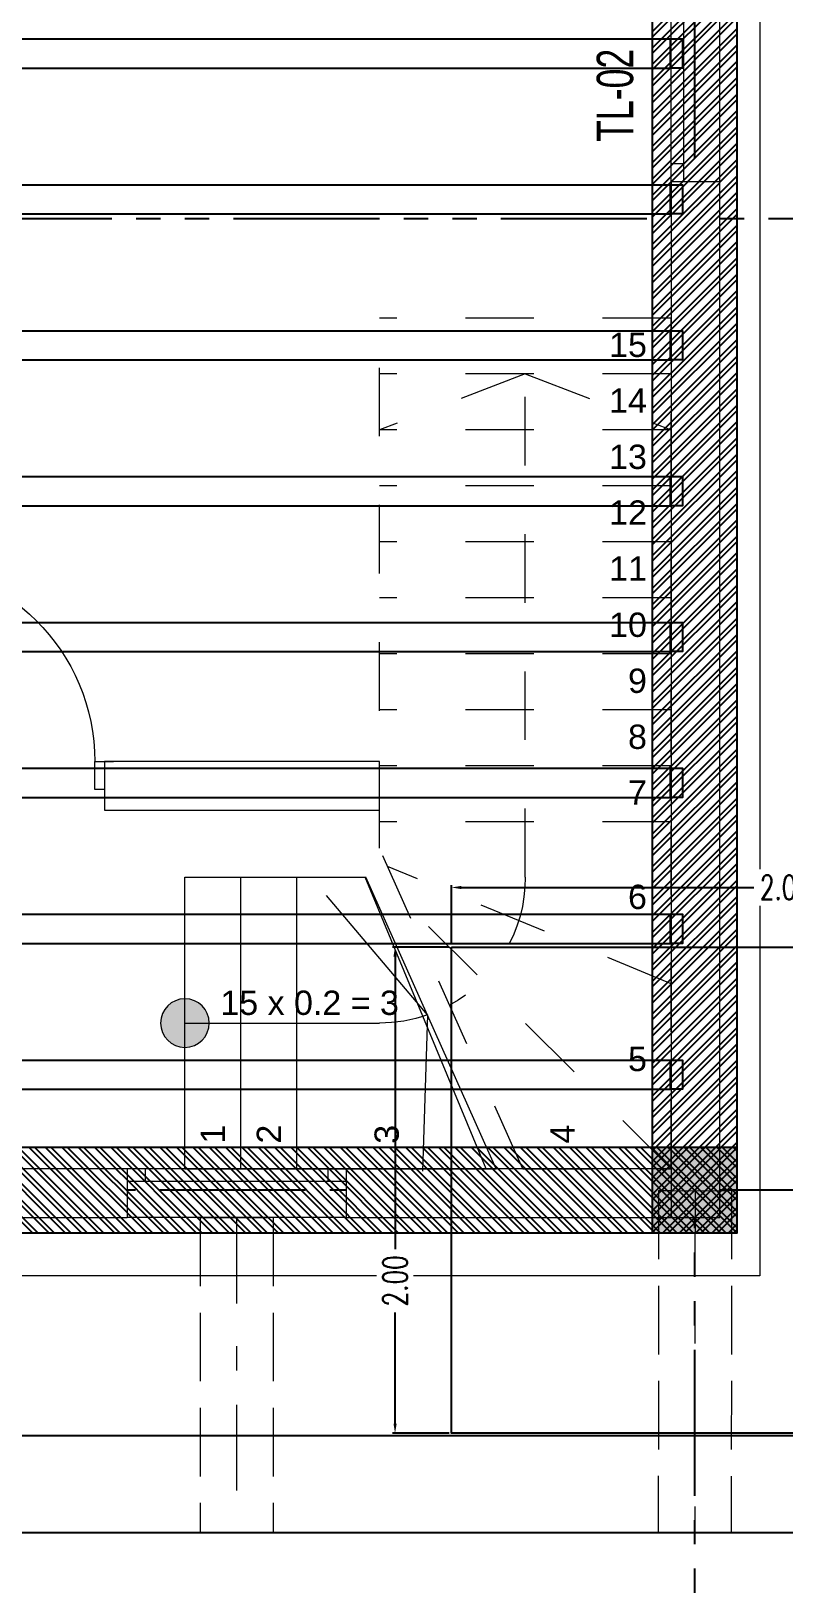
# Model space of a CAD drawing. Header units: metres. Extents: x -6.1 to 26.1, y -10.1 to 14.1.
# Drawn here: x 17.27 to 20.36, y -1.65 to 4.77 of the extents above; entities that cross this region are included whole.
import ezdxf
from ezdxf.enums import TextEntityAlignment as Align

# ---------------------------------------------------------------- set-up
doc = ezdxf.new("R2010")
doc.units = ezdxf.units.M
doc.header["$MEASUREMENT"] = 0
for name, pattern in [('Xref_Arq. PB$0$Línea Oculta', [0.391222, 0.282222, -0.109]), ('Xref_Arq. PB$0$Punto & Raya', [0.670278, 0.352778, -0.176389, 0, -0.141111]), ('Xref_Arq. PB$0$Rayas', [0.564444, 0.282222, -0.282222]), ('Xref_Arq. PB$0$Wipeout_Contour', [1, 0, -1]), ('Xref_Cimentación$0$Xr-Muroscontencion$0$HIDDEN', [0.375, 0.25, -0.125]), ('Xref_Ejes$0$ACAD_ISO05W100', [33, 24, -3, 0, -3, 0, -3])]:
    doc.linetypes.add(name, pattern=pattern)
for name, color, linetype in [('Xref_Arq. PB$0$Estructura - Forjados', 7, 'Continuous'), ('Xref_Arq. PB$0$Estructura - Muros', 7, 'Continuous'), ('Xref_Arq. PB$0$Estructura - Vigas y Pilares', 7, 'Continuous'), ('Xref_Arq. PB$0$Interior - Escaleras', 7, 'Continuous'), ('Xref_Arq. PB$0$Puertas ArchiCAD', 7, 'Continuous'), ('Xref_Arq. PB$0$Ventanas ArchiCAD', 7, 'Continuous'), ('Xref_Cimentación$0$00-Novidesa', 7, 'Continuous'), ('Xref_Cimentación$0$00-ZA', 2, 'Continuous'), ('Xref_Cimentación$0$VIGA', 3, 'Continuous'), ('Xref_Cimentación$0$Xref_Pedestales$0$COLUM. PB', 140, 'Continuous'), ('Xref_Ejes$0$00-EJES', 1, 'Xref_Ejes$0$ACAD_ISO05W100')]:
    doc.layers.add(name, color=color, linetype=linetype)
for name, color, linetype, lineweight in [('Xref_Arq. PB$0$Estructura - Forjados_Pluma_Nº__1', 7, 'Continuous', 13), ('Xref_Arq. PB$0$Estructura - Muros_Pluma_Nº__1', 7, 'Continuous', 13), ('Xref_Arq. PB$0$Interior - Escaleras_Pluma_Nº__2', 8, 'Continuous', 15), ('Xref_Arq. PB$0$Interior - Escaleras_Pluma_Nº__23', 7, 'Continuous', 18), ('Xref_Arq. PB$0$Puertas ArchiCAD_Pluma_Nº__1', 7, 'Continuous', 13), ('Xref_Arq. PB$0$Puertas ArchiCAD_Pluma_Nº__23', 7, 'Continuous', 18), ('Xref_Arq. PB$0$Ventanas ArchiCAD_Pluma_Nº__1', 7, 'Continuous', 13), ('Xref_Arq. PB$0$Ventanas ArchiCAD_Pluma_Nº__23', 7, 'Continuous', 18)]:
    doc.layers.add(name, color=color, linetype=linetype, lineweight=lineweight)
for name, color, linetype, lineweight, true_color in [('Xref_Arq. PB$0$Estructura - Vigas y Pilares_Pluma_Nº__69', 7, 'Continuous', 13, 0x6a6a6a), ('Xref_Arq. PB$0$Estructura - Vigas y Pilares_Pluma_Nº__90', 7, 'Continuous', 13, 0x6a6a6a), ('Xref_Arq. PB$0$Puertas ArchiCAD_Pluma_Nº__3', 7, 'Continuous', 18, 0xff6600), ('Xref_Arq. PB$0$Ventanas ArchiCAD_Pluma_Nº__3', 7, 'Continuous', 18, 0xff6600)]:
    doc.layers.add(name, color=color, linetype=linetype, lineweight=lineweight, true_color=true_color)
doc.styles.add('Xref_Arq. PB$0$Estilo_Generado_1', font='arial.ttf')
doc.styles.add('Xref_Cimentación$0$ARIAL', font='arial.ttf', dxfattribs={"height": 2})
doc.styles.add('Xref_Cimentación$0$Xr-Muroscontencion$0$Romans', font='romans.shx', dxfattribs={"width": 0.7})
doc.dimstyles.new('Xref_Cimentación$0$Xr-Muroscontencion$0$D20', dxfattribs={"dimtxt": 0.05, "dimasz": 0.04, "dimexe": 0.01, "dimexo": 0.01, "dimgap": 0.01, "dimtad": 0, "dimdec": 3, "dimzin": 1, "dimdsep": 46, "dimtxsty": 'Xref_Cimentación$0$Xr-Muroscontencion$0$Romans', "dimcen": 2.5, "dimclrd": 1, "dimclre": 8, "dimclrt": 7, "dimadec": 0, "dimazin": 0, "dimtfac": 1, "dimtdec": 3, "dimtmove": 1, "dimatfit": 1, "dimfxl": 1, "dimtfill": 1, "dimarcsym": 0})

# ---------------------------------------------------------------- blocks, each defined once
blk = doc.blocks.new('Xref_Ejes')
at = {"layer": 'Xref_Ejes$0$00-EJES', "ltscale": 0.025}
for p, q in [((19.9967, -8.9568), (19.9967, 12.9873)), ((-5, 3.9958), (24.9967, 3.9958)), ((24.9967, 0), (-5, 0))]:
    blk.add_line(p, q, dxfattribs=at)
blk = doc.blocks.new('Xref_Arq. PB$0$Forjado_1', base_point=(9.6104, 18.2739))
at = {"layer": 'Xref_Arq. PB$0$Estructura - Forjados_Pluma_Nº__1', "linetype": 'Continuous', "flags": 128}
blk.add_lwpolyline([(9.6104, 18.2739), (9.6104, 8.6612), (-7.0825, 8.6612), (-7.0825, 18.2739)], close=True, dxfattribs=at)
blk = doc.blocks.new('Xref_Arq. PB$0$Forjado_2', base_point=(-11.0804, 18.5154))
at = {"layer": 'Xref_Arq. PB$0$Estructura - Forjados_Pluma_Nº__1', "linetype": 'Continuous', "flags": 128}
blk.add_lwpolyline([(-11.0804, 18.5154), (10.7361, 18.5154), (10.7514, 7.6041), (-11.0804, 7.6041)], close=True, dxfattribs=at)
blk = doc.blocks.new('Xref_Arq. PB$0$Ventana 17_2')
at = {"layer": 'Xref_Arq. PB$0$Ventanas ArchiCAD_Pluma_Nº__1', "linetype": 'Continuous'}
for p, q in [((-0.45, 0), (-0.45, -0.05)), ((0.45, 0), (0.45, -0.05))]:
    blk.add_line(p, q, dxfattribs=at)
at = {"layer": 'Xref_Arq. PB$0$Ventanas ArchiCAD_Pluma_Nº__23', "linetype": 'Continuous'}
for p, q in [((-0.45, 0), (-0.375, 0)), ((-0.375, 0), (-0.375, -0.05)), ((0.375, -0.05), (0.375, 0)), ((0.375, 0), (0.45, 0)), ((-0.375, -0.05), (-0.45, -0.05)), ((0.45, -0.05), (0.375, -0.05))]:
    blk.add_line(p, q, dxfattribs=at)
at = {"layer": 'Xref_Arq. PB$0$Ventanas ArchiCAD_Pluma_Nº__3', "linetype": 'Continuous'}
for p, q in [((-0.45, 0), (0.45, 0)), ((-0.375, 0), (0.375, 0)), ((0.375, -0.05), (-0.375, -0.05)), ((-0.45, -0.2), (0.45, -0.2))]:
    blk.add_line(p, q, dxfattribs=at)
blk = doc.blocks.new('Xref_Arq. PB$0$Muro_6', base_point=(-6.5596, 8.9011))
at = {"color": 254, "linetype": 'Xref_Arq. PB$0$Wipeout_Contour', "lineweight": 0, "ltscale": 63.854717}
blk.add_wipeout([(3.7919, 8.9011), (7.0081, 8.9011), (7.0081, 9.0511), (7.0081, 9.1011), (3.7919, 9.1011), (3.7919, 9.0511)], dxfattribs=at).dxf.layer = 'Xref_Arq. PB$0$Estructura - Muros'
at = {"color": 254, "linetype": 'Xref_Arq. PB$0$Wipeout_Contour', "lineweight": 0, "ltscale": 62.423768}
blk.add_wipeout([(7.9081, 8.9011), (9.3421, 8.9011), (9.3421, 9.1011), (7.9081, 9.1011), (7.9081, 9.0511)], dxfattribs=at).dxf.layer = 'Xref_Arq. PB$0$Estructura - Muros'
at = {"layer": 'Xref_Arq. PB$0$Estructura - Muros_Pluma_Nº__1', "linetype": 'Continuous'}
for p, q in [((7.0081, 9.1011), (7.0081, 9.0511)), ((7.0081, 9.0511), (7.0081, 8.9011)), ((7.9081, 9.1011), (7.9081, 9.0511)), ((7.9081, 9.0511), (7.9081, 8.9011))]:
    blk.add_line(p, q, dxfattribs=at)
at = {"layer": 'Xref_Arq. PB$0$Estructura - Muros_Pluma_Nº__1', "linetype": 'Continuous', "flags": 128}
for points in [[(7.0081, 9.1011), (3.7919, 9.1011)], [(9.3421, 9.1011), (7.9081, 9.1011)], [(9.3421, 8.9011), (9.3421, 9.1011)], [(3.7919, 8.9011), (7.0081, 8.9011)], [(7.9081, 8.9011), (9.3421, 8.9011)]]:
    blk.add_lwpolyline(points, dxfattribs=at)
at = {"layer": 'Xref_Arq. PB$0$Ventanas ArchiCAD', "color": 251, "linetype": 'Continuous', "lineweight": 13, "true_color": 0x6a6a6a, "xscale": -1}
blk.add_blockref('Xref_Arq. PB$0$Ventana 17_2', (7.4581, 9.1011), dxfattribs=at)
blk = doc.blocks.new('Xref_Arq. PB$0$Ventana 17_3')
at = {"layer": 'Xref_Arq. PB$0$Ventanas ArchiCAD_Pluma_Nº__1', "linetype": 'Continuous'}
for p, q in [((-0.85, 0), (-0.85, -0.05)), ((0.85, 0), (0.85, -0.05))]:
    blk.add_line(p, q, dxfattribs=at)
at = {"layer": 'Xref_Arq. PB$0$Ventanas ArchiCAD_Pluma_Nº__23', "linetype": 'Continuous'}
for p, q in [((-0.85, 0), (-0.775, 0)), ((-0.775, 0), (-0.775, -0.05)), ((0.775, -0.05), (0.775, 0)), ((0.775, 0), (0.85, 0)), ((-0.775, -0.05), (-0.85, -0.05)), ((0.85, -0.05), (0.775, -0.05))]:
    blk.add_line(p, q, dxfattribs=at)
at = {"layer": 'Xref_Arq. PB$0$Ventanas ArchiCAD_Pluma_Nº__3', "linetype": 'Continuous'}
for p, q in [((-0.85, 0), (0.85, 0)), ((-0.775, 0), (0.775, 0)), ((0.775, -0.05), (-0.775, -0.05)), ((-0.85, -0.2), (0.85, -0.2))]:
    blk.add_line(p, q, dxfattribs=at)
blk = doc.blocks.new('Xref_Arq. PB$0$Muro_11', base_point=(9.5434, 8.9011))
at = {"color": 254, "linetype": 'Xref_Arq. PB$0$Wipeout_Contour', "lineweight": 0, "ltscale": 74.957945}
blk.add_wipeout([(9.3434, 8.9011), (9.5434, 8.9011), (9.5434, 13.1619), (9.3934, 13.1619), (9.3434, 13.1619)], dxfattribs=at).dxf.layer = 'Xref_Arq. PB$0$Estructura - Muros'
at = {"layer": 'Xref_Arq. PB$0$Estructura - Muros_Pluma_Nº__1', "linetype": 'Continuous'}
for p, q in [((9.3434, 13.1619), (9.3934, 13.1619)), ((9.3934, 13.1619), (9.5434, 13.1619))]:
    blk.add_line(p, q, dxfattribs=at)
at = {"layer": 'Xref_Arq. PB$0$Estructura - Muros_Pluma_Nº__1', "linetype": 'Continuous', "flags": 128}
for points in [[(9.3434, 13.1619), (9.3434, 8.9011)], [(9.5434, 8.9011), (9.5434, 13.1619)], [(9.3434, 8.9011), (9.5434, 8.9011)]]:
    blk.add_lwpolyline(points, dxfattribs=at)
at = {"layer": 'Xref_Arq. PB$0$Ventanas ArchiCAD', "color": 251, "linetype": 'Continuous', "lineweight": 13, "true_color": 0x6a6a6a, "rotation": 89.9999704918467}
blk.add_blockref('Xref_Arq. PB$0$Ventana 17_3', (9.3434, 14.0119), dxfattribs=at)
blk = doc.blocks.new('Xref_Arq. PB$0$Puerta 17')
at = {"layer": 'Xref_Arq. PB$0$Puertas ArchiCAD_Pluma_Nº__1', "linetype": 'Continuous'}
for p, q in [((-0.45, 0), (-0.487, 0)), ((-0.45, 0), (-0.45, -0.115)), ((0.45, 0), (0.45, -0.115)), ((0.45, 0), (0.487, 0)), ((-0.45, -0.115), (-0.45, -0.2)), ((0.45, -0.115), (0.45, -0.2)), ((-0.45, -0.2), (-0.487, -0.2)), ((0.45, -0.2), (0.487, -0.2))]:
    blk.add_line(p, q, dxfattribs=at)
at = {"layer": 'Xref_Arq. PB$0$Puertas ArchiCAD_Pluma_Nº__23', "linetype": 'Continuous'}
for p, q in [((-0.41, 0), (-0.45, 0)), ((-0.45, 0), (-0.45, -0.115)), ((-0.41, -0.115), (-0.41, 0)), ((0.45, 0), (0.41, 0)), ((0.41, 0), (0.41, -0.115)), ((0.45, -0.115), (0.45, 0)), ((-0.45, -0.115), (-0.41, -0.115)), ((0.41, -0.115), (0.45, -0.115))]:
    blk.add_line(p, q, dxfattribs=at)
at = {"layer": 'Xref_Arq. PB$0$Puertas ArchiCAD_Pluma_Nº__3', "linetype": 'Continuous'}
blk.add_line((0.41, 0), (0.41, 0.82), dxfattribs=at)
blk.add_arc((0.41, 0), 0.82, 90, 180, dxfattribs=at)
blk = doc.blocks.new('Xref_Arq. PB$0$Muro_19', base_point=(-6.5109, 10.5762))
at = {"color": 254, "linetype": 'Xref_Arq. PB$0$Wipeout_Contour', "lineweight": 0, "ltscale": 65.093512}
blk.add_wipeout([(6.9149, 10.5762), (8.0454, 10.5762), (8.0454, 10.7762), (6.9149, 10.7762), (6.9149, 10.6612)], dxfattribs=at).dxf.layer = 'Xref_Arq. PB$0$Estructura - Muros'
at = {"layer": 'Xref_Arq. PB$0$Estructura - Muros_Pluma_Nº__1', "linetype": 'Continuous'}
for p, q in [((6.9149, 10.7762), (6.9519, 10.7762)), ((6.9149, 10.7762), (6.9149, 10.6612)), ((6.9149, 10.6612), (6.9149, 10.5762)), ((6.9149, 10.5762), (6.9519, 10.5762))]:
    blk.add_line(p, q, dxfattribs=at)
at = {"layer": 'Xref_Arq. PB$0$Estructura - Muros_Pluma_Nº__1', "linetype": 'Continuous', "flags": 128}
for points in [[(8.0454, 10.7762), (6.9149, 10.7762)], [(8.0454, 10.5762), (8.0454, 10.7762)], [(6.9149, 10.5762), (8.0454, 10.5762)]]:
    blk.add_lwpolyline(points, dxfattribs=at)
at = {"layer": 'Xref_Arq. PB$0$Puertas ArchiCAD', "linetype": 'Continuous', "xscale": -1}
blk.add_blockref('Xref_Arq. PB$0$Puerta 17', (6.4649, 10.7762), dxfattribs=at)
blk = doc.blocks.new('Xref_Arq. PB$0$Escalera 1')
at = {"layer": 'Xref_Arq. PB$0$Interior - Escaleras_Pluma_Nº__2', "linetype": 'Continuous'}
blk.add_hatch(color=256, dxfattribs=at).paths.add_polyline_path([(-0.5, 0, 1), (-0.7, 0, 1)])
at = {"layer": 'Xref_Arq. PB$0$Interior - Escaleras_Pluma_Nº__23', "linetype": 'Xref_Arq. PB$0$Rayas'}
for p, q in [((-1.2, 1.39), (-1.2, 2)), ((-1.2, 2), (2.3, 2)), ((-1.2, 2), (-0.097, 0.897)), ((-0.4385, 2), (0.0446, 0.8337)), ((0.2273, 2), (0.2273, 0.8)), ((0.4576, 2), (0.4576, 0.8)), ((0.6879, 2), (0.6879, 0.8)), ((0.9182, 2), (0.9182, 0.8)), ((1.1485, 2), (1.1485, 0.8)), ((1.3788, 2), (1.3788, 0.8)), ((1.6091, 2), (1.6091, 0.8)), ((1.8394, 2), (1.8394, 0.8)), ((2.0697, 1.4), (1.8394, 2)), ((2.0697, 2), (2.0697, 0.8)), ((2.3, 2), (2.3, 0.8)), ((2.3, 2), (2.3, 0.8)), ((-1.2, 1.39), (0.12, 0.8)), ((0, 1.4), (2.0697, 1.4)), ((2.0697, 1.4), (1.8394, 0.8)), ((0.12, 0.8), (2.3, 0.8))]:
    blk.add_line(p, q, dxfattribs=at)
at = {"layer": 'Xref_Arq. PB$0$Interior - Escaleras_Pluma_Nº__23', "linetype": 'Continuous'}
for p, q in [((-1.2, 0), (-1.2, 1.2805)), ((-1.2, 1.2805), (0, 0.7441)), ((-1.2, 1.2385), (0, 0.7414)), ((-0.5666, 0.9974), (-1.209, 0.9772)), ((-0.5666, 0.9974), (-0.0758, 0.5825)), ((-0.6, 0), (-0.6, 0.8)), ((0, 0), (0, 0.7441)), ((-1.2, 0.4606), (0, 0.4606)), ((-1.2, 0.2303), (0, 0.2303)), ((-1.2, 0), (0, 0)), ((-1.2, 0), (0, 0))]:
    blk.add_line(p, q, dxfattribs=at)
blk.add_circle((-0.6, 0), 0.1, dxfattribs=at)
at = {"layer": 'Xref_Arq. PB$0$Interior - Escaleras_Pluma_Nº__23', "linetype": 'Xref_Arq. PB$0$Rayas'}
blk.add_arc((0, 0.8), 0.6, 90, 151.23554, dxfattribs=at)
at = {"layer": 'Xref_Arq. PB$0$Interior - Escaleras_Pluma_Nº__23', "linetype": 'Continuous'}
blk.add_arc((0, 0.8), 0.6, 160.79594, 180, dxfattribs=at)
at = {"layer": 'Xref_Arq. PB$0$Interior - Escaleras_Pluma_Nº__23', "style": 'Xref_Arq. PB$0$Estilo_Generado_1'}
for tag, rotation, p in [('gs_numb_startfrom_4', 270, (-0.7524, 1.9049)), ('gs_numb_startfrom_5', 270, (-0.0857, 1.9049)), ('gs_numb_startfrom_6', 270, (0.3424, 1.9057)), ('gs_numb_startfrom_7', 270, (0.5727, 1.9049)), ('gs_numb_startfrom_8', 270, (0.803, 1.9049)), ('gs_numb_startfrom_9', 270, (1.0333, 1.9049)), ('gs_numb_startfrom_10', 270, (1.2636, 1.9057)), ('gs_numb_startfrom_11', 270, (1.4939, 1.9057)), ('gs_numb_startfrom_12', 270, (1.7242, 1.9048)), ('gs_numb_startfrom_13', 270, (1.9545, 1.9057)), ('gs_numb_startfrom_14', 270, (2.1849, 1.9049)), ('gs_numb_startfrom_3', 180, (-1.0237, 1.5581)), ('gs_numb_startfrom_2', 180, (-1.0237, 0.8345)), ('gs_detlevel_2D_dim', 270, (-0.5214, 0.8847)), ('gs_numb_startfrom_1', 180, (-1.0237, 0.3512)), ('gs_numb_startfrom_0', 180, (-1.0237, 0.1209))]:
    blk.add_attdef(tag, text='', height=0.1, rotation=rotation, dxfattribs=at).set_placement(p, align=Align.MIDDLE_LEFT)
blk = doc.blocks.new('Xref_Arq. PB$0$Viga_13', base_point=(9.3435, 9.0119))
at = {"layer": 'Xref_Arq. PB$0$Estructura - Vigas y Pilares_Pluma_Nº__69', "linetype": 'Xref_Arq. PB$0$Punto & Raya'}
blk.add_line((9.3435, 9.0119), (9.3421, 7.6041), dxfattribs=at)
at = {"layer": 'Xref_Arq. PB$0$Estructura - Vigas y Pilares_Pluma_Nº__90', "linetype": 'Xref_Arq. PB$0$Línea Oculta'}
for p, q in [((9.1935, 9.012), (9.1921, 7.6042)), ((9.1935, 9.012), (9.4935, 9.0117)), ((9.4935, 9.0117), (9.4921, 7.6039)), ((9.1921, 7.6042), (9.4921, 7.6039))]:
    blk.add_line(p, q, dxfattribs=at)
blk = doc.blocks.new('Xref_Arq. PB$0$Viga_14', base_point=(7.4581, 8.9011))
at = {"layer": 'Xref_Arq. PB$0$Estructura - Vigas y Pilares_Pluma_Nº__69', "linetype": 'Xref_Arq. PB$0$Punto & Raya'}
blk.add_line((7.4581, 8.9011), (7.4581, 7.6041), dxfattribs=at)
at = {"layer": 'Xref_Arq. PB$0$Estructura - Vigas y Pilares_Pluma_Nº__90', "linetype": 'Xref_Arq. PB$0$Línea Oculta'}
for p, q in [((7.3081, 8.9011), (7.3081, 7.6041)), ((7.3081, 8.9011), (7.6081, 8.9011)), ((7.6081, 8.9011), (7.6081, 7.6041)), ((7.3081, 7.6041), (7.6081, 7.6041))]:
    blk.add_line(p, q, dxfattribs=at)
blk = doc.blocks.new('Xref_Arq. PB')
at = {"layer": 'Xref_Arq. PB$0$Estructura - Forjados', "linetype": 'Continuous'}
for name, p in [('Xref_Arq. PB$0$Forjado_2', (-0.4258, 9.5015)), ('Xref_Arq. PB$0$Forjado_1', (20.265, 9.26))]:
    blk.add_blockref(name, p, dxfattribs=at)
at = {"layer": 'Xref_Arq. PB$0$Estructura - Muros'}
for name, p in [('Xref_Arq. PB$0$Muro_19', (4.1437, 1.5623)), ('Xref_Arq. PB$0$Muro_6', (4.095, -0.1129))]:
    blk.add_blockref(name, p, dxfattribs=at)
blk.add_blockref('Xref_Arq. PB$0$Muro_11', (20.1001, -0.1129), dxfattribs=at)
at = {"layer": 'Xref_Arq. PB$0$Estructura - Vigas y Pilares', "color": 251, "lineweight": 13, "true_color": 0x6a6a6a}
blk.add_blockref('Xref_Arq. PB$0$Viga_14', (18.1127, -0.1129), dxfattribs=at)
blk.add_lwpolyline([(-0.4258, 1.7043), (-0.0258, 1.7043), (-0.0258, -1.0098), (21.006, -1.0098), (21.0148, 3.5281), (21.3991, 3.5263), (21.406, -1.4098), (-0.4258, -1.4098), (-0.4258, 1.7043)])
blk.add_blockref('Xref_Arq. PB$0$Viga_13', (19.9981, -0.0021), dxfattribs=at)
at = {"layer": 'Xref_Arq. PB$0$Interior - Escaleras', "linetype": 'Continuous'}
ref = blk.add_blockref('Xref_Arq. PB$0$Escalera 1', (17.9001, 1.2871), dxfattribs=dict(at, xscale=-1, rotation=270))
ref.add_attrib('gs_detlevel_2D_dim', ' 15 x 0.2 = 3', dxfattribs={"layer": 'Xref_Arq. PB$0$Interior - Escaleras_Pluma_Nº__23', "color": 7, "height": 0.1, "style": 'Xref_Arq. PB$0$Estilo_Generado_1'}).set_placement((18.78, 0.7706), align=Align.MIDDLE_RIGHT)
ref.add_attrib('gs_numb_startfrom', '1', dxfattribs={"layer": 'Xref_Arq. PB$0$Interior - Escaleras_Pluma_Nº__23', "color": 7, "height": 0.1, "rotation": 90, "style": 'Xref_Arq. PB$0$Estilo_Generado_1'}).set_placement((18.0153, 0.2691), align=Align.MIDDLE_RIGHT)
ref.add_attrib('gs_numb_startfrom_1', '2', dxfattribs={"layer": 'Xref_Arq. PB$0$Interior - Escaleras_Pluma_Nº__23', "color": 7, "height": 0.1, "rotation": 90, "style": 'Xref_Arq. PB$0$Estilo_Generado_1'}).set_placement((18.2456, 0.2691), align=Align.MIDDLE_RIGHT)
ref.add_attrib('gs_numb_startfrom_2', '3', dxfattribs={"layer": 'Xref_Arq. PB$0$Interior - Escaleras_Pluma_Nº__23', "color": 7, "height": 0.1, "rotation": 90, "style": 'Xref_Arq. PB$0$Estilo_Generado_1'}).set_placement((18.7298, 0.2683), align=Align.MIDDLE_RIGHT)
ref.add_attrib('gs_numb_startfrom_3', '4', dxfattribs={"layer": 'Xref_Arq. PB$0$Interior - Escaleras_Pluma_Nº__23', "color": 7, "height": 0.1, "rotation": 90, "style": 'Xref_Arq. PB$0$Estilo_Generado_1'}).set_placement((19.4525, 0.2691), align=Align.MIDDLE_RIGHT)
ref.add_attrib('gs_numb_startfrom_4', '5', dxfattribs={"layer": 'Xref_Arq. PB$0$Interior - Escaleras_Pluma_Nº__23', "color": 7, "height": 0.1, "style": 'Xref_Arq. PB$0$Estilo_Generado_1'}).set_placement((19.8001, 0.5396), align=Align.MIDDLE_RIGHT)
ref.add_attrib('gs_numb_startfrom_5', '6', dxfattribs={"layer": 'Xref_Arq. PB$0$Interior - Escaleras_Pluma_Nº__23', "color": 7, "height": 0.1, "style": 'Xref_Arq. PB$0$Estilo_Generado_1'}).set_placement((19.8001, 1.2063), align=Align.MIDDLE_RIGHT)
ref.add_attrib('gs_numb_startfrom_6', '7', dxfattribs={"layer": 'Xref_Arq. PB$0$Interior - Escaleras_Pluma_Nº__23', "color": 7, "height": 0.1, "style": 'Xref_Arq. PB$0$Estilo_Generado_1'}).set_placement((19.8001, 1.6353), align=Align.MIDDLE_RIGHT)
ref.add_attrib('gs_numb_startfrom_7', '8', dxfattribs={"layer": 'Xref_Arq. PB$0$Interior - Escaleras_Pluma_Nº__23', "color": 7, "height": 0.1, "style": 'Xref_Arq. PB$0$Estilo_Generado_1'}).set_placement((19.8001, 1.8647), align=Align.MIDDLE_RIGHT)
ref.add_attrib('gs_numb_startfrom_8', '9', dxfattribs={"layer": 'Xref_Arq. PB$0$Interior - Escaleras_Pluma_Nº__23', "color": 7, "height": 0.1, "style": 'Xref_Arq. PB$0$Estilo_Generado_1'}).set_placement((19.8001, 2.0951), align=Align.MIDDLE_RIGHT)
ref.add_attrib('gs_numb_startfrom_9', '10', dxfattribs={"layer": 'Xref_Arq. PB$0$Interior - Escaleras_Pluma_Nº__23', "color": 7, "height": 0.1, "style": 'Xref_Arq. PB$0$Estilo_Generado_1'}).set_placement((19.8001, 2.3254), align=Align.MIDDLE_RIGHT)
ref.add_attrib('gs_numb_startfrom_10', '11', dxfattribs={"layer": 'Xref_Arq. PB$0$Interior - Escaleras_Pluma_Nº__23', "color": 7, "height": 0.1, "style": 'Xref_Arq. PB$0$Estilo_Generado_1'}).set_placement((19.8001, 2.5565), align=Align.MIDDLE_RIGHT)
ref.add_attrib('gs_numb_startfrom_11', '12', dxfattribs={"layer": 'Xref_Arq. PB$0$Interior - Escaleras_Pluma_Nº__23', "color": 7, "height": 0.1, "style": 'Xref_Arq. PB$0$Estilo_Generado_1'}).set_placement((19.8001, 2.7868), align=Align.MIDDLE_RIGHT)
ref.add_attrib('gs_numb_startfrom_12', '13', dxfattribs={"layer": 'Xref_Arq. PB$0$Interior - Escaleras_Pluma_Nº__23', "color": 7, "height": 0.1, "style": 'Xref_Arq. PB$0$Estilo_Generado_1'}).set_placement((19.8001, 3.0162), align=Align.MIDDLE_RIGHT)
ref.add_attrib('gs_numb_startfrom_13', '14', dxfattribs={"layer": 'Xref_Arq. PB$0$Interior - Escaleras_Pluma_Nº__23', "color": 7, "height": 0.1, "style": 'Xref_Arq. PB$0$Estilo_Generado_1'}).set_placement((19.8001, 3.2474), align=Align.MIDDLE_RIGHT)
ref.add_attrib('gs_numb_startfrom_14', '15', dxfattribs={"layer": 'Xref_Arq. PB$0$Interior - Escaleras_Pluma_Nº__23', "color": 7, "height": 0.1, "style": 'Xref_Arq. PB$0$Estilo_Generado_1'}).set_placement((19.8001, 3.4769), align=Align.MIDDLE_RIGHT)
blk = doc.blocks.new('*U283')
at = {"ltscale": 0.025, "true_color": 0x636466}
h = blk.add_hatch(color=251, dxfattribs=at)
h.dxf.hatch_style = 1
h.paths.add_polyline_path([(-0.125, -0.075), (0.225, -0.075), (0.225, 0.275), (-0.125, 0.275)])
at = {"color": 251, "linetype": 'ByBlock', "ltscale": 0.025, "true_color": 0x636466}
blk.add_lwpolyline([(-0.125, -0.075), (0.225, -0.075), (0.225, 0.275), (-0.125, 0.275)], close=True, dxfattribs=at)
blk = doc.blocks.new('Xref_Cimentación$0$Xref_Pedestales')
at = {"layer": 'Xref_Cimentación$0$Xref_Pedestales$0$COLUM. PB', "ltscale": 0.025}
blk.add_blockref('*U283', (19.9467, -0.1), dxfattribs=at)
blk = doc.blocks.new('*U350')
at = {"layer": 'Xref_Cimentación$0$VIGA', "ltscale": 0.025, "transparency": 33554559}
h = blk.add_hatch(dxfattribs=at)
h.set_pattern_fill('ANSI32', color=250, scale=0.005, angle=-90)
h.set_pattern_definition([(315, (14.226727, 0.2), (0.03367596, 0.03367596), []), (315, (14.226727, 0.17755), (0.03367596, 0.03367596), [])])
h.paths.add_polyline_path([(15.9967, 0.275), (-0.35, 0.275), (-0.35, -0.075), (15.9967, -0.075)])
at = {"layer": 'Xref_Cimentación$0$VIGA', "ltscale": 0.025}
for p, q in [((15.9967, 0.275), (-0.35, 0.275)), ((15.9967, -0.075), (15.9967, 0.275)), ((-0.35, -0.075), (15.9967, -0.075))]:
    blk.add_line(p, q, dxfattribs=at)
at = {"layer": 'Xref_Cimentación$0$VIGA', "ltscale": 0.025, "style": 'Xref_Cimentación$0$ARIAL', "width": 0.7, "flags": 8}
blk.add_attdef('V-00', text='', height=0.15, dxfattribs=at).set_placement((5.8238, 0.428), align=Align.MIDDLE_CENTER)
blk = doc.blocks.new('*D358')
at = {"layer": 'Xref_Cimentación$0$00-ZA', "color": 8, "linetype": 'Xref_Cimentación$0$Xr-Muroscontencion$0$HIDDEN', "lineweight": -2, "transparency": 16777216}
for p, q in [((18.9867, 1), (18.7544, 1)), ((18.9867, -1), (18.7544, -1))]:
    blk.add_line(p, q, dxfattribs=at)
at = {"layer": 'Xref_Cimentación$0$00-ZA', "color": 1, "lineweight": -2, "transparency": 16777216}
for p, q in [((18.7644, 0.96), (18.7644, -0.2565)), ((18.7644, -0.96), (18.7644, -0.4898))]:
    blk.add_line(p, q, dxfattribs=at)
at = {"layer": 'Xref_Cimentación$0$00-ZA', "color": 1, "transparency": 16777216}
for points in [[(18.7578, 0.96), (18.7711, 0.96), (18.7644, 1)], [(18.7578, -0.96), (18.7711, -0.96), (18.7644, -1)]]:
    blk.add_solid(points, dxfattribs=at)
at = {"layer": 'Xref_Cimentación$0$00-ZA', "color": 7, "transparency": 16777216, "insert": (18.7644, -0.3731), "char_height": 0.1, "attachment_point": 5, "rotation": 90, "style": 'Xref_Cimentación$0$Xr-Muroscontencion$0$Romans', "bg_fill": 3, "box_fill_scale": 1.25, "bg_fill_color": 256, "bg_fill_true_color": 13158600, "bg_fill_transparency": 0}
blk.add_mtext('2.00', dxfattribs=at)
blk = doc.blocks.new('*D359')
at = {"layer": 'Xref_Cimentación$0$00-ZA', "color": 8, "linetype": 'Xref_Cimentación$0$Xr-Muroscontencion$0$HIDDEN', "lineweight": -2, "transparency": 16777216}
for p, q in [((18.9967, 1.01), (18.9967, 1.2548)), ((20.9967, 1.01), (20.9967, 1.2548))]:
    blk.add_line(p, q, dxfattribs=at)
at = {"layer": 'Xref_Cimentación$0$00-ZA', "color": 1, "lineweight": -2, "transparency": 16777216}
for p, q in [((19.0367, 1.2448), (20.2532, 1.2448)), ((20.9567, 1.2448), (20.4865, 1.2448))]:
    blk.add_line(p, q, dxfattribs=at)
at = {"layer": 'Xref_Cimentación$0$00-ZA', "color": 1, "transparency": 16777216}
for points in [[(19.0367, 1.2514), (19.0367, 1.2381), (18.9967, 1.2448)], [(20.9567, 1.2514), (20.9567, 1.2381), (20.9967, 1.2448)]]:
    blk.add_solid(points, dxfattribs=at)
at = {"layer": 'Xref_Cimentación$0$00-ZA', "color": 7, "transparency": 16777216, "insert": (20.3698, 1.2448), "char_height": 0.1, "attachment_point": 5, "style": 'Xref_Cimentación$0$Xr-Muroscontencion$0$Romans', "bg_fill": 3, "box_fill_scale": 1.25, "bg_fill_color": 256, "bg_fill_true_color": 13158600, "bg_fill_transparency": 0}
blk.add_mtext('2.00', dxfattribs=at)
blk = doc.blocks.new('*U351')
at = {"layer": 'Xref_Cimentación$0$VIGA', "ltscale": 0.025, "transparency": 33554559}
h = blk.add_hatch(dxfattribs=at)
h.set_pattern_fill('ANSI32', color=250, scale=0.005, angle=-90)
h.set_pattern_definition([(315, (7.2384, 0.2), (0.03367596, 0.03367596), []), (315, (7.2384, 0.17755), (0.03367596, 0.03367596), [])])
h.paths.add_polyline_path([(9.0084, 0.275), (-0.35, 0.275), (-0.35, -0.075), (9.0084, -0.075)])
at = {"layer": 'Xref_Cimentación$0$VIGA', "ltscale": 0.025}
for p, q in [((-0.35, 0.275), (-0.35, -0.075)), ((9.0084, 0.275), (-0.35, 0.275)), ((-0.35, -0.075), (9.0084, -0.075))]:
    blk.add_line(p, q, dxfattribs=at)
at = {"layer": 'Xref_Cimentación$0$VIGA', "ltscale": 0.025, "style": 'Xref_Cimentación$0$ARIAL', "width": 0.7, "flags": 8}
blk.add_attdef('V-00', text='', height=0.15, dxfattribs=at).set_placement((4.328, 0.428), align=Align.MIDDLE_CENTER)
blk = doc.blocks.new('*U318')
at = {"layer": 'Xref_Cimentación$0$00-Novidesa'}
for points in [[(-1.8984, -0.06), (-1.8984, 0.06), (-1.9484, 0.06), (-1.9484, -0.06), (1.8984, -0.06)], [(-1.8984, 0.06), (1.9484, 0.06), (1.9484, -0.06), (1.8984, -0.06), (1.8984, 0.06)]]:
    blk.add_lwpolyline(points, dxfattribs=at)
blk = doc.blocks.new('*U319')
at = {"layer": 'Xref_Cimentación$0$00-ZA', "color": 0, "linetype": 'ByBlock', "lineweight": -2, "transparency": 16777216}
for p in [(12, 4.2), (12, 3.6), (12, 3), (12, 2.4), (12, 1.8), (12, 1.2), (12, 0.6), (12, 0)]:
    blk.add_blockref('*U318', p, dxfattribs=at)
blk = doc.blocks.new('Xref_Cimentación')
at = {"layer": 'Xref_Cimentación$0$00-ZA'}
blk.add_lwpolyline([(18.9967, 1), (20.9967, 1), (20.9967, -1), (18.9967, -1)], close=True, dxfattribs=at)
for name, p in [('Xref_Cimentación$0$Xref_Pedestales', (0, 0)), ('*U350', (4.175, -0.1))]:
    blk.add_blockref(name, p, dxfattribs=at)
dim = blk.add_linear_dim(base=(18.7644, -1), p1=(18.9967, 1), p2=(18.9967, -1), angle=90, dimstyle='Xref_Cimentación$0$Xr-Muroscontencion$0$D20', override={"dimtxt": 0.1, "dimdec": 2}, dxfattribs=at)
dim.commit()
dim.dimension.update_dxf_attribs({"geometry": '*D358', "text_midpoint": (18.7644, -0.3731), "dimtype": 128})
dim = blk.add_linear_dim(base=(20.9967, 1.2448), p1=(18.9967, 1), p2=(20.9967, 1), dimstyle='Xref_Cimentación$0$Xr-Muroscontencion$0$D20', override={"dimtxt": 0.1, "dimdec": 2}, dxfattribs=at)
dim.commit()
dim.dimension.update_dxf_attribs({"geometry": '*D359', "text_midpoint": (20.3698, 1.2448), "dimtype": 128})
ref = blk.add_blockref('*U351', (20.0967, 0.175), dxfattribs=dict(at, rotation=90))
ref.add_attrib('V-00', 'TL-02', dxfattribs={"layer": 'Xref_Cimentación$0$VIGA', "ltscale": 0.025, "height": 0.15, "rotation": 90, "style": 'Xref_Cimentación$0$ARIAL', "width": 0.7}).set_placement((19.6687, 4.503), align=Align.MIDDLE_CENTER)
blk.add_blockref('*U319', (5.9984, 0.475), dxfattribs=at)

msp = doc.modelspace()

# ---------------------------------------------------------------- block references
msp.add_blockref('Xref_Ejes', (0, 0))

# ---------------------------------------------------------------- next in the draw order: block references
msp.add_blockref('Xref_Arq. PB', (0, 0))

# ---------------------------------------------------------------- next in the draw order: block references
msp.add_blockref('Xref_Cimentación', (0, 0))

doc.saveas('drawing.dxf')
